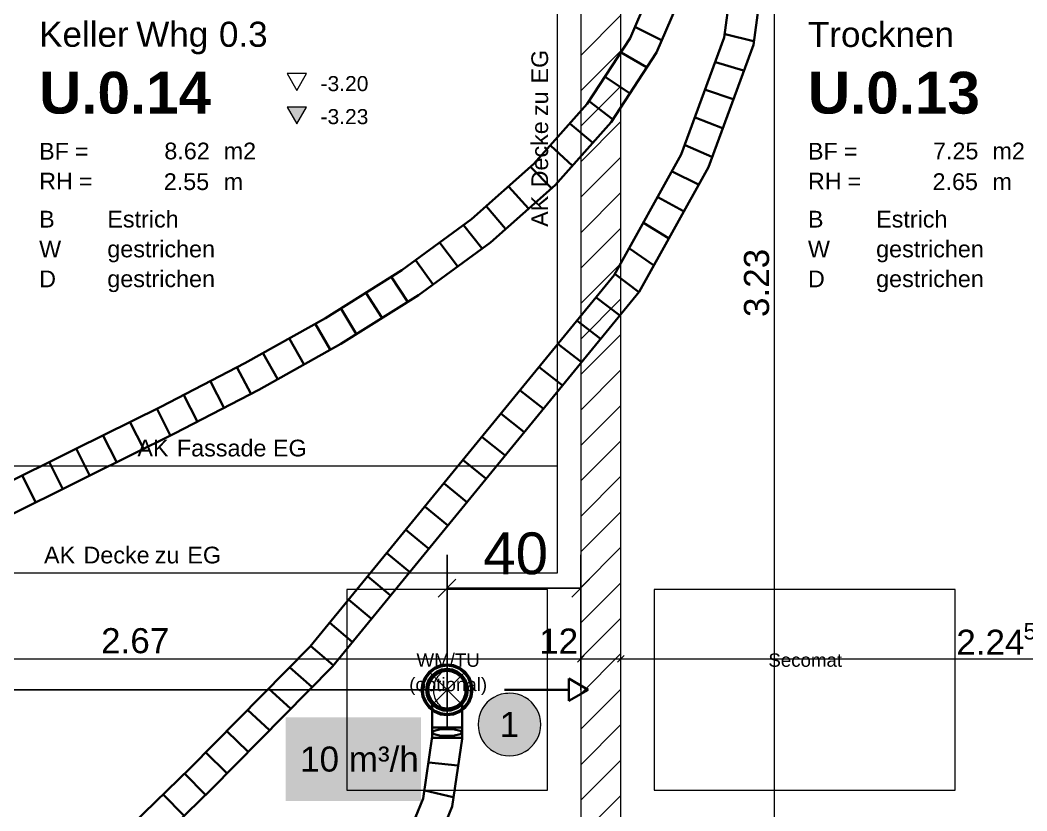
# Model space of a CAD drawing. Extents: x 0 to 1189, y 0 to 841.
# Drawn here: x 189.1 to 249.3, y 534.9 to 582.2 of the extents above; entities that cross this region are included whole.
import ezdxf
from ezdxf.lldxf.tags import DXFTag

# ---------------------------------------------------------------- set-up
doc = ezdxf.new("R2010")
doc.units = 0
doc.linetypes.add('_Hiddenline_', pattern=[3, 2, -1])
doc.layers.get('0').update_dxf_attribs({"lineweight": 35})
for name, color, linetype, lineweight in [('211.6 Mauerwerk Kontur', 7, 'Continuous', 25), ('211.6 Mauerwerk Schraffur', 7, 'Continuous', 25), ('252.0 Spez. Sanitärapparate', 7, 'Continuous', 25), ('Bemassung', 7, 'Continuous', 25), ('Gebäude Kontur', 7, 'Continuous', 25), ('Raumstempel', 7, 'Continuous', 25)]:
    doc.layers.add(name, color=color, linetype=linetype, lineweight=lineweight)
for name, color, linetype, lineweight, true_color in [('L_Abluft_eingelegt', 7, 'fein_strichliert', 35, 0xffcc00), ('L_Auslass', 7, 'Continuous', 35, 0xababab), ('L_Mass', 5, 'Continuous', 25, 0x0000ff), ('L_Zuluft', 1, 'Continuous', 35, 0xff0000), ('L_Zuluft_eingelegt', 1, 'fein_strichliert', 35, 0xff0000)]:
    doc.layers.add(name, color=color, linetype=linetype, lineweight=lineweight, true_color=true_color)
doc.styles.get("Standard").update_dxf_attribs({"font": 'arial.ttf'})
tags = doc.linetypes.add('fein_strichliert', pattern=[4, 1, -2, 1]).pattern_tags.tags
tags[8:9] = [DXFTag(74, 4), DXFTag(75, 0), DXFTag(340, '0'), DXFTag(46, 0.0), DXFTag(50, 0.0), DXFTag(44, 0.0), DXFTag(45, 0.0)]
tags[6:7] = [DXFTag(74, 4), DXFTag(75, 0), DXFTag(340, '0'), DXFTag(46, 0.0), DXFTag(50, 0.0), DXFTag(44, 0.0), DXFTag(45, 0.0)]
tags[4:5] = [DXFTag(74, 4), DXFTag(75, 0), DXFTag(340, '0'), DXFTag(46, 0.0), DXFTag(50, 0.0), DXFTag(44, 0.0), DXFTag(45, 0.0)]
tags = doc.linetypes.add('Strich 2_1mm', pattern=[0.15, 0.1, -0.05]).pattern_tags.tags
tags[6:7] = [DXFTag(74, 4), DXFTag(75, 0), DXFTag(340, '0'), DXFTag(46, 1.0), DXFTag(50, 0.0), DXFTag(44, 0.0), DXFTag(45, 0.0)]
tags[4:5] = [DXFTag(74, 4), DXFTag(75, 0), DXFTag(340, '0'), DXFTag(46, 1.0), DXFTag(50, 0.0), DXFTag(44, 0.0), DXFTag(45, 0.0)]
tags = doc.linetypes.add('Strichlin_lang', pattern=[0.5, 0.3, -0.2]).pattern_tags.tags
tags[6:7] = [DXFTag(74, 4), DXFTag(75, 0), DXFTag(340, '0'), DXFTag(46, 1.0), DXFTag(50, 0.0), DXFTag(44, 0.0), DXFTag(45, 0.0)]
tags[4:5] = [DXFTag(74, 4), DXFTag(75, 0), DXFTag(340, '0'), DXFTag(46, 1.0), DXFTag(50, 0.0), DXFTag(44, 0.0), DXFTag(45, 0.0)]
tags = doc.linetypes.add('STRICHPUNKT2', pattern=[12.7, 6.35, -3.175, 0, -3.175]).pattern_tags.tags
tags[10:11] = [DXFTag(74, 4), DXFTag(75, 0), DXFTag(340, '0'), DXFTag(46, 0.0), DXFTag(50, 0.0), DXFTag(44, 0.0), DXFTag(45, 0.0)]
tags[8:9] = [DXFTag(74, 4), DXFTag(75, 0), DXFTag(340, '0'), DXFTag(46, 0.0), DXFTag(50, 0.0), DXFTag(44, 0.0), DXFTag(45, 0.0)]
tags[6:7] = [DXFTag(74, 4), DXFTag(75, 0), DXFTag(340, '0'), DXFTag(46, 0.0), DXFTag(50, 0.0), DXFTag(44, 0.0), DXFTag(45, 0.0)]
tags[4:5] = [DXFTag(74, 4), DXFTag(75, 0), DXFTag(340, '0'), DXFTag(46, 0.0), DXFTag(50, 0.0), DXFTag(44, 0.0), DXFTag(45, 0.0)]

# ---------------------------------------------------------------- blocks, each defined once
blk = doc.blocks.new('Referenz-A0SO6TOG06', base_point=(4.401, 96.704))
at = {"layer": '211.6 Mauerwerk Kontur', "color": 0, "lineweight": 18}
for p, q in [((222.641, 598.74), (222.639, 534.141)), ((225.039, 534.141), (225.041, 598.74))]:
    blk.add_line(p, q, dxfattribs=at)
at = {"layer": '211.6 Mauerwerk Schraffur', "color": 0, "lineweight": 13}
for p, q in [((222.641, 580.09), (225.041, 582.49)), ((222.64, 577.968), (225.041, 580.369)), ((222.64, 575.847), (225.04, 578.247)), ((222.64, 573.726), (225.04, 576.126)), ((222.64, 571.604), (225.04, 574.004)), ((222.64, 569.483), (225.04, 571.883)), ((222.64, 567.362), (225.04, 569.762)), ((222.64, 565.24), (225.04, 567.64)), ((222.64, 563.119), (225.04, 565.519)), ((222.64, 560.997), (225.04, 563.397)), ((222.64, 558.876), (225.04, 561.276)), ((222.64, 556.755), (225.04, 559.155)), ((222.64, 554.633), (225.04, 557.033)), ((222.64, 552.512), (225.04, 554.912)), ((222.64, 550.39), (225.04, 552.79)), ((222.64, 548.269), (225.04, 550.669)), ((222.639, 546.148), (225.04, 548.548)), ((222.639, 544.026), (225.039, 546.426)), ((222.639, 541.905), (225.039, 544.305)), ((222.639, 539.783), (225.039, 542.184)), ((222.639, 537.662), (225.039, 540.062)), ((222.639, 535.541), (225.039, 537.941)), ((223.36, 534.141), (225.039, 535.819))]:
    blk.add_line(p, q, dxfattribs=at)
at = {"layer": '252.0 Spez. Sanitärapparate', "color": 0, "linetype": 'Strich 2_1mm', "lineweight": 13, "ltscale": 0.13}
for p, q in [((208.649, 548.14), (208.649, 536.14)), ((220.649, 548.14), (208.649, 548.14)), ((220.649, 536.14), (220.649, 548.14)), ((227.039, 548.14), (227.039, 536.14)), ((245.039, 548.14), (227.039, 548.14)), ((245.039, 536.14), (245.039, 548.14)), ((208.649, 536.14), (220.649, 536.14)), ((227.039, 536.14), (245.039, 536.14))]:
    blk.add_line(p, q, dxfattribs=at)
at = {"layer": 'Bemassung', "color": 0, "lineweight": 13}
for p, q in [((234.23, 534.141), (234.23, 598.74)), ((169.24, 544.001), (222.639, 544.001)), ((222.339, 544.001), (222.639, 544.001)), ((222.439, 543.801), (222.839, 544.201)), ((222.839, 544.201), (222.439, 543.801)), ((222.639, 542.141), (222.639, 544.376)), ((222.639, 542.14), (222.639, 544.376)), ((222.639, 544.001), (222.939, 544.001)), ((222.639, 544.001), (225.039, 544.001)), ((224.739, 544.001), (225.039, 544.001)), ((225.239, 544.201), (224.839, 543.801)), ((224.839, 543.801), (225.239, 544.201)), ((225.039, 542.14), (225.039, 544.376)), ((225.039, 542.141), (225.039, 544.376)), ((225.039, 544.001), (269.939, 544.001)), ((225.039, 544.001), (225.339, 544.001))]:
    blk.add_line(p, q, dxfattribs=at)
at = {"layer": 'Gebäude Kontur', "color": 0, "linetype": 'Strichlin_lang', "lineweight": 13, "ltscale": 0.13}
for p, q in [((221.24, 549.141), (221.24, 633.839)), ((221.241, 555.539), (221.243, 628.839)), ((147.941, 555.541), (221.241, 555.539)), ((154.335, 549.141), (221.24, 549.141))]:
    blk.add_line(p, q, dxfattribs=at)
at = {"layer": 'Raumstempel', "color": 0, "lineweight": 13}
for p, q in [((205.066, 579.001), (205.648, 577.993)), ((206.23, 579.001), (205.066, 579.001)), ((205.648, 577.993), (206.23, 579.001)), ((205.066, 577.001), (205.648, 575.993)), ((206.23, 577.001), (205.066, 577.001)), ((205.648, 575.993), (206.23, 577.001))]:
    blk.add_line(p, q, dxfattribs=at)
for points in [[(205.648, 575.993), (205.648, 577.001), (205.066, 577.001)], [(205.648, 575.993), (206.23, 577.001), (205.648, 577.001)]]:
    blk.add_solid(points, dxfattribs=at)
at = {"layer": '252.0 Spez. Sanitärapparate', "color": 0, "lineweight": 13, "char_height": 0.8, "attachment_point": 1}
for s, insert in [('{\\fArial;WM/TU}', (212.809, 544.315)), ('{\\fArial;Secomat}', (233.864, 544.316)), ('{\\fArial;(optional)}', (212.375, 542.863))]:
    blk.add_mtext(s, dxfattribs=dict(at, insert=insert))
at = {"layer": 'Bemassung', "color": 0, "linetype": 'Continuous', "lineweight": 13, "ltscale": 0.13, "insert": (232.403, 564.438), "char_height": 1.5, "attachment_point": 1, "rotation": 90}
blk.add_mtext('{\\fArial;3.23}', dxfattribs=at)
at = {"layer": 'Bemassung', "color": 0, "linetype": 'Continuous', "lineweight": 13, "ltscale": 0.13, "attachment_point": 1}
for s, insert, char_height in [('{\\fArial;2.67}', (193.938, 545.828), 1.5), ('{\\fArial;12}', (220.151, 545.805), 1.5), ('{\\fArial;2.24}', (245.11, 545.735), 1.5), ('{\\fArial;5}', (249.13, 546.14), 0.99)]:
    blk.add_mtext(s, dxfattribs=dict(at, insert=insert, char_height=char_height))
at = {"layer": 'Gebäude Kontur', "color": 0, "lineweight": 13, "char_height": 1, "attachment_point": 1, "rotation": 90}
for s, insert in [('{\\fArial;EG}', (219.682, 578.407)), ('{\\fArial;zu}', (219.682, 576.459)), ('{\\fArial;Decke}', (219.682, 572.192)), ('{\\fArial;AK}', (219.682, 569.832))]:
    blk.add_mtext(s, dxfattribs=dict(at, insert=insert))
at = {"layer": 'Gebäude Kontur', "color": 0, "lineweight": 13, "char_height": 1, "attachment_point": 1}
for s, insert in [('{\\fArial;AK}', (196.109, 557.1)), ('{\\fArial;Fassade}', (198.473, 557.1)), ('{\\fArial;EG}', (204.219, 557.1)), ('{\\fArial;AK}', (190.522, 550.701)), ('{\\fArial;Decke}', (192.883, 550.701)), ('{\\fArial;EG}', (199.097, 550.701)), ('{\\fArial;zu}', (197.15, 550.701))]:
    blk.add_mtext(s, dxfattribs=dict(at, insert=insert))
at = {"layer": 'Raumstempel', "color": 0, "lineweight": 13, "attachment_point": 1}
for s, insert, char_height in [('{\\fArial;Keller}', (190.23, 582.102), 1.5), ('{\\fArial;Whg}', (196.041, 582.102), 1.5), ('{\\fArial;0.3}', (200.99, 582.102), 1.5), ('{\\fArial;Trocknen}', (236.23, 582.093), 1.5), ('{\\fArial|b1|i0;U.0.14}', (190.23, 579.108), 2.5), ('{\\fArial|b1|i0;U.0.13}', (236.23, 579.108), 2.5), ('{\\fArial;-3.20}', (207.066, 578.851), 0.9), ('{\\fArial;-3.23}', (207.066, 576.876), 0.9), ('{\\fArial;BF}', (190.23, 574.855), 1), ('{\\fArial;8.62}', (197.721, 574.87), 1), ('{\\fArial;m2}', (201.27, 574.871), 1), ('{\\fArial;BF}', (236.23, 574.855), 1), ('{\\fArial;7.25}', (243.713, 574.87), 1), ('{\\fArial;m2}', (247.27, 574.871), 1), ('{\\fArial;=}', (192.376, 574.855), 1), ('{\\fArial;=}', (238.376, 574.855), 1), ('{\\fArial;RH}', (190.23, 573.069), 1), ('{\\fArial;2.55}', (197.685, 573.036), 1), ('{\\fArial;RH}', (236.23, 573.069), 1), ('{\\fArial;2.65}', (243.685, 573.036), 1), ('{\\fArial;=}', (192.601, 573.069), 1), ('{\\fArial;m}', (201.27, 573.035), 1), ('{\\fArial;=}', (238.601, 573.069), 1), ('{\\fArial;m}', (247.27, 573.035), 1), ('{\\fArial;B}', (190.23, 570.792), 1), ('{\\fArial;Estrich}', (194.31, 570.793), 1), ('{\\fArial;B}', (236.23, 570.792), 1), ('{\\fArial;Estrich}', (240.31, 570.793), 1), ('{\\fArial;W}', (190.23, 569.006), 1), ('{\\fArial;gestrichen}', (194.31, 569.009), 1), ('{\\fArial;W}', (236.23, 569.006), 1), ('{\\fArial;gestrichen}', (240.31, 569.009), 1), ('{\\fArial;D}', (190.23, 567.22), 1), ('{\\fArial;gestrichen}', (194.31, 567.226), 1), ('{\\fArial;D}', (236.23, 567.22), 1), ('{\\fArial;gestrichen}', (240.31, 567.226), 1)]:
    blk.add_mtext(s, dxfattribs=dict(at, insert=insert, char_height=char_height))
blk = doc.blocks.new('TVA 125 _ Tube 90_ ohne EB_ weiss_ seitlich_ mit Bügel-A0SO6TOW06', base_point=(213.188, 539.89))
at = {"color": 0, "linetype": 'ByBlock', "lineweight": -2, "ltscale": 0.35}
for p, q in [((213.613, 543.165), (213.913, 543.396)), ((213.913, 543.396), (214.263, 543.541)), ((214.013, 543.222), (214.315, 543.347)), ((214.263, 543.541), (214.638, 543.59)), ((214.315, 543.347), (214.638, 543.39)), ((214.638, 543.59), (215.014, 543.541)), ((214.638, 543.39), (214.962, 543.347)), ((214.962, 543.347), (215.263, 543.222)), ((215.014, 543.541), (215.363, 543.396)), ((215.363, 543.396), (215.664, 543.165)), ((213.238, 542.515), (213.383, 542.865)), ((213.383, 542.865), (213.613, 543.165)), ((213.431, 542.463), (213.556, 542.765)), ((213.556, 542.765), (213.754, 543.024)), ((213.754, 543.024), (214.013, 543.222)), ((215.263, 543.222), (215.522, 543.024)), ((215.522, 543.024), (215.721, 542.765)), ((215.664, 543.165), (215.894, 542.865)), ((215.721, 542.765), (215.846, 542.463)), ((215.894, 542.865), (216.039, 542.515)), ((213.188, 542.14), (213.238, 542.515)), ((213.238, 541.765), (213.188, 542.14)), ((213.388, 542.14), (213.431, 542.463)), ((213.431, 541.816), (213.388, 542.14)), ((215.846, 542.463), (215.888, 542.14)), ((215.888, 542.14), (215.846, 541.816)), ((216.039, 542.515), (216.088, 542.14)), ((216.088, 542.14), (216.039, 541.765)), ((213.383, 541.415), (213.238, 541.765)), ((213.556, 541.515), (213.431, 541.816)), ((215.846, 541.816), (215.721, 541.515)), ((216.039, 541.765), (215.894, 541.415)), ((213.613, 541.115), (213.383, 541.415)), ((213.754, 541.256), (213.556, 541.515)), ((213.913, 540.884), (213.613, 541.115)), ((213.769, 541.242), (213.738, 541.272)), ((213.738, 541.272), (213.738, 539.89)), ((214.013, 541.057), (213.754, 541.256)), ((213.859, 541.163), (213.769, 541.242)), ((214.002, 541.064), (213.859, 541.163)), ((214.188, 540.974), (214.002, 541.064)), ((214.315, 540.933), (214.013, 541.057)), ((214.405, 540.912), (214.188, 540.974)), ((214.638, 540.89), (214.315, 540.933)), ((214.962, 540.933), (214.638, 540.89)), ((214.871, 540.912), (215.088, 540.974)), ((215.263, 541.057), (214.962, 540.933)), ((215.088, 540.974), (215.275, 541.064)), ((215.522, 541.256), (215.263, 541.057)), ((215.275, 541.064), (215.418, 541.163)), ((215.664, 541.115), (215.363, 540.884)), ((215.418, 541.163), (215.508, 541.242)), ((215.508, 541.242), (215.538, 541.272)), ((215.721, 541.515), (215.522, 541.256)), ((215.538, 541.272), (215.538, 539.89)), ((215.894, 541.415), (215.664, 541.115)), ((214.263, 540.739), (213.913, 540.884)), ((214.638, 540.69), (214.263, 540.739)), ((214.638, 540.89), (214.405, 540.912)), ((214.638, 540.89), (214.871, 540.912)), ((215.014, 540.739), (214.638, 540.69)), ((215.363, 540.884), (215.014, 540.739)), ((213.769, 539.89), (213.738, 539.89)), ((213.859, 539.89), (213.769, 539.89)), ((214.002, 539.89), (213.859, 539.89)), ((214.188, 539.89), (214.002, 539.89)), ((214.405, 539.89), (214.188, 539.89)), ((214.638, 539.89), (214.405, 539.89)), ((214.638, 539.89), (214.871, 539.89)), ((214.871, 539.89), (215.088, 539.89)), ((215.088, 539.89), (215.275, 539.89)), ((215.275, 539.89), (215.418, 539.89)), ((215.418, 539.89), (215.508, 539.89)), ((215.508, 539.89), (215.538, 539.89))]:
    blk.add_line(p, q, dxfattribs=at)
at = {"color": 0, "linetype": '_Hiddenline_', "lineweight": 18}
for p, q in [((214.34, 543.208), (214.638, 543.39)), ((213.926, 542.653), (214.097, 542.957)), ((214.097, 542.957), (214.34, 543.208)), ((213.837, 542.315), (213.926, 542.653)), ((213.837, 541.965), (213.837, 542.315)), ((213.926, 541.627), (213.837, 541.965)), ((214.097, 541.323), (213.926, 541.627)), ((214.34, 541.071), (214.097, 541.323)), ((214.638, 540.89), (214.34, 541.071))]:
    blk.add_line(p, q, dxfattribs=at)
at = {"color": 0, "linetype": 'STRICHPUNKT2', "lineweight": 25, "ltscale": 0.25}
for q in [(214.638, 542.14), (214.638, 539.89)]:
    blk.add_line((214.638, 542.14), q, dxfattribs=at)
blk = doc.blocks.new('Zuluft-Tellerventil Zehnder via STH 1-125-A0SO6TRA06', base_point=(213.118, 540.62))
at = {"color": 0, "lineweight": -2}
for p, q in [((213.878, 543.456), (213.564, 543.215)), ((214.245, 543.608), (213.878, 543.456)), ((214.013, 543.222), (214.315, 543.347)), ((214.638, 543.66), (214.245, 543.608)), ((214.315, 543.347), (214.638, 543.39)), ((214.638, 543.38), (214.317, 543.338)), ((215.032, 543.608), (214.638, 543.66)), ((214.638, 543.39), (214.962, 543.347)), ((214.959, 543.338), (214.638, 543.38)), ((214.962, 543.347), (215.263, 543.222)), ((215.398, 543.456), (215.032, 543.608)), ((215.713, 543.215), (215.398, 543.456)), ((213.322, 542.9), (213.17, 542.533)), ((213.564, 543.215), (213.322, 542.9)), ((213.431, 542.463), (213.556, 542.765)), ((213.564, 542.76), (213.441, 542.461)), ((213.556, 542.765), (213.754, 543.024)), ((213.762, 543.017), (213.564, 542.76)), ((213.664, 542.702), (213.843, 542.935)), ((213.754, 543.024), (214.013, 543.222)), ((214.018, 543.214), (213.762, 543.017)), ((213.843, 542.935), (214.076, 543.114)), ((214.317, 543.338), (214.018, 543.214)), ((214.076, 543.114), (214.347, 543.227)), ((214.347, 543.227), (214.638, 543.265)), ((214.638, 543.265), (214.93, 543.227)), ((214.93, 543.227), (215.201, 543.114)), ((215.258, 543.214), (214.959, 543.338)), ((215.201, 543.114), (215.434, 542.935)), ((215.515, 543.017), (215.258, 543.214)), ((215.263, 543.222), (215.522, 543.024)), ((215.434, 542.935), (215.613, 542.702)), ((215.712, 542.76), (215.515, 543.017)), ((215.522, 543.024), (215.721, 542.765)), ((215.836, 542.461), (215.712, 542.76)), ((215.955, 542.9), (215.713, 543.215)), ((215.721, 542.765), (215.846, 542.463)), ((216.107, 542.533), (215.955, 542.9)), ((213.17, 542.533), (213.118, 542.14)), ((213.118, 542.14), (213.17, 541.747)), ((213.388, 542.14), (213.431, 542.463)), ((213.431, 541.816), (213.388, 542.14)), ((213.441, 542.461), (213.398, 542.14)), ((213.398, 542.14), (213.441, 541.819)), ((213.513, 542.14), (213.552, 542.431)), ((213.552, 541.849), (213.513, 542.14)), ((213.552, 542.431), (213.664, 542.702)), ((215.613, 542.702), (215.725, 542.431)), ((215.725, 542.431), (215.763, 542.14)), ((215.763, 542.14), (215.725, 541.849)), ((215.878, 542.14), (215.836, 542.461)), ((215.836, 541.819), (215.878, 542.14)), ((215.846, 542.463), (215.888, 542.14)), ((215.888, 542.14), (215.846, 541.816)), ((216.158, 542.14), (216.107, 542.533)), ((216.107, 541.747), (216.158, 542.14)), ((213.17, 541.747), (213.322, 541.38)), ((213.556, 541.515), (213.431, 541.816)), ((213.441, 541.819), (213.564, 541.52)), ((213.664, 541.577), (213.552, 541.849)), ((213.843, 541.344), (213.664, 541.577)), ((215.613, 541.577), (215.434, 541.344)), ((215.725, 541.849), (215.613, 541.577)), ((215.712, 541.52), (215.836, 541.819)), ((215.846, 541.816), (215.721, 541.515)), ((215.955, 541.38), (216.107, 541.747)), ((213.322, 541.38), (213.564, 541.065)), ((213.754, 541.256), (213.556, 541.515)), ((213.564, 541.52), (213.762, 541.263)), ((213.564, 541.065), (213.878, 540.824)), ((214.013, 541.057), (213.754, 541.256)), ((213.762, 541.263), (214.018, 541.066)), ((214.076, 541.166), (213.843, 541.344)), ((214.315, 540.933), (214.013, 541.057)), ((214.018, 541.066), (214.317, 540.942)), ((214.347, 541.053), (214.076, 541.166)), ((214.638, 540.89), (214.315, 540.933)), ((214.317, 540.942), (214.638, 540.9)), ((214.638, 541.015), (214.347, 541.053)), ((214.93, 541.053), (214.638, 541.015)), ((214.638, 540.9), (214.959, 540.942)), ((214.962, 540.933), (214.638, 540.89)), ((215.201, 541.166), (214.93, 541.053)), ((214.959, 540.942), (215.258, 541.066)), ((215.263, 541.057), (214.962, 540.933)), ((215.434, 541.344), (215.201, 541.166)), ((215.258, 541.066), (215.515, 541.263)), ((215.522, 541.256), (215.263, 541.057)), ((215.398, 540.824), (215.713, 541.065)), ((215.515, 541.263), (215.712, 541.52)), ((215.721, 541.515), (215.522, 541.256)), ((215.713, 541.065), (215.955, 541.38)), ((213.878, 540.824), (214.245, 540.672)), ((214.245, 540.672), (214.638, 540.62)), ((214.638, 540.62), (215.032, 540.672)), ((215.032, 540.672), (215.398, 540.824))]:
    blk.add_line(p, q, dxfattribs=at)
at = {"color": 0, "linetype": 'STRICHPUNKT2', "lineweight": 25, "ltscale": 0.25}
for p, q in [((215.713, 543.215), (213.564, 541.065)), ((215.713, 541.065), (213.564, 543.215)), ((214.638, 542.14), (214.638, 542.14))]:
    blk.add_line(p, q, dxfattribs=at)
blk = doc.blocks.new('Bauteilbeschriftung-A0SO6TRC06', base_point=(204.973, 535.498))
at = {"color": 7, "linetype": 'ByBlock', "lineweight": -2, "ltscale": 0.35, "true_color": 0xffffff}
for points in [[(204.973, 535.498), (213.075, 535.498), (204.973, 540.498)], [(213.075, 535.498), (204.973, 540.498), (213.075, 540.498)]]:
    blk.add_solid(points, dxfattribs=at)
at = {"color": 0, "linetype": 'ByBlock', "lineweight": -2, "ltscale": 0.35, "insert": (205.845, 538.748), "char_height": 1.5, "attachment_point": 1}
blk.add_mtext('{\\fArial;10 m³/h}', dxfattribs=at)
blk = doc.blocks.new('Positionsnummer-A0SO6TRE06', base_point=(216.495, 538.19))
at = {"color": 0, "linetype": 'ByBlock', "lineweight": 18, "ltscale": 0.18}
for p, q in [((217.229, 541.553), (217.045, 541.391)), ((217.433, 541.689), (217.229, 541.553)), ((217.653, 541.798), (217.433, 541.689)), ((217.885, 541.876), (217.653, 541.798)), ((218.126, 541.924), (217.885, 541.876)), ((218.37, 541.94), (218.126, 541.924)), ((218.615, 541.924), (218.37, 541.94)), ((218.856, 541.876), (218.615, 541.924)), ((219.088, 541.798), (218.856, 541.876)), ((219.308, 541.689), (219.088, 541.798)), ((219.512, 541.553), (219.308, 541.689)), ((219.696, 541.391), (219.512, 541.553)), ((216.747, 541.003), (216.638, 540.783)), ((216.883, 541.207), (216.747, 541.003)), ((217.045, 541.391), (216.883, 541.207)), ((219.858, 541.207), (219.696, 541.391)), ((219.994, 541.003), (219.858, 541.207)), ((220.103, 540.783), (219.994, 541.003)), ((216.559, 540.551), (216.511, 540.31)), ((216.638, 540.783), (216.559, 540.551)), ((220.182, 540.551), (220.103, 540.783)), ((220.229, 540.31), (220.182, 540.551)), ((216.511, 540.31), (216.495, 540.065)), ((216.495, 540.065), (216.511, 539.821)), ((216.511, 539.821), (216.559, 539.58)), ((220.182, 539.58), (220.229, 539.821)), ((220.245, 540.065), (220.229, 540.31)), ((220.229, 539.821), (220.245, 540.065)), ((216.559, 539.58), (216.638, 539.348)), ((216.638, 539.348), (216.747, 539.128)), ((216.747, 539.128), (216.883, 538.924)), ((219.858, 538.924), (219.994, 539.128)), ((219.994, 539.128), (220.103, 539.348)), ((220.103, 539.348), (220.182, 539.58)), ((216.883, 538.924), (217.045, 538.739)), ((217.045, 538.739), (217.229, 538.578)), ((217.229, 538.578), (217.433, 538.441)), ((219.308, 538.441), (219.512, 538.578)), ((219.512, 538.578), (219.696, 538.739)), ((219.696, 538.739), (219.858, 538.924)), ((217.433, 538.441), (217.653, 538.333)), ((217.653, 538.333), (217.885, 538.254)), ((217.885, 538.254), (218.126, 538.206)), ((218.126, 538.206), (218.37, 538.19)), ((218.37, 538.19), (218.615, 538.206)), ((218.615, 538.206), (218.856, 538.254)), ((218.856, 538.254), (219.088, 538.333)), ((219.088, 538.333), (219.308, 538.441))]:
    blk.add_line(p, q, dxfattribs=at)
at = {"color": 7, "linetype": 'ByBlock', "lineweight": -2, "ltscale": 0.35, "true_color": 0xffffff}
for points in [[(219.568, 541.505), (217.169, 541.505), (219.496, 541.565)], [(217.169, 541.505), (219.496, 541.565), (217.249, 541.565)], [(219.496, 541.565), (217.249, 541.565), (219.413, 541.621)], [(217.249, 541.565), (219.413, 541.621), (217.324, 541.621)], [(219.413, 541.621), (217.324, 541.621), (219.336, 541.673)], [(217.324, 541.621), (219.336, 541.673), (217.41, 541.673)], [(219.336, 541.673), (217.41, 541.673), (219.246, 541.72)], [(217.41, 541.673), (219.246, 541.72), (217.489, 541.72)], [(219.246, 541.72), (217.489, 541.72), (219.165, 541.763)], [(217.489, 541.72), (219.165, 541.763), (217.581, 541.763)], [(219.165, 541.763), (217.581, 541.763), (219.07, 541.802)], [(217.581, 541.763), (219.07, 541.802), (217.664, 541.802)], [(219.07, 541.802), (217.664, 541.802), (218.986, 541.836)], [(217.664, 541.802), (218.986, 541.836), (217.762, 541.836)], [(218.986, 541.836), (217.762, 541.836), (218.886, 541.866)], [(217.762, 541.836), (218.886, 541.866), (217.846, 541.866)], [(218.886, 541.866), (217.846, 541.866), (218.801, 541.89)], [(217.846, 541.866), (218.801, 541.89), (217.951, 541.89)], [(218.801, 541.89), (217.951, 541.89), (218.693, 541.91)], [(217.951, 541.89), (218.693, 541.91), (218.034, 541.91)], [(218.693, 541.91), (218.034, 541.91), (218.611, 541.925)], [(218.034, 541.91), (218.611, 541.925), (218.149, 541.925)], [(218.611, 541.925), (218.149, 541.925), (218.483, 541.935)], [(218.149, 541.925), (218.483, 541.935), (218.226, 541.935)], [(218.483, 541.935), (218.226, 541.935), (218.419, 541.94)], [(220.045, 540.904), (216.693, 540.904), (220.002, 540.989)], [(216.693, 540.904), (220.002, 540.989), (216.742, 540.989)], [(220.002, 540.989), (216.742, 540.989), (219.95, 541.072)], [(216.742, 540.989), (219.95, 541.072), (216.788, 541.072)], [(219.95, 541.072), (216.788, 541.072), (219.899, 541.152)], [(216.788, 541.072), (219.899, 541.152), (216.845, 541.152)], [(219.899, 541.152), (216.845, 541.152), (219.837, 541.229)], [(216.845, 541.152), (219.837, 541.229), (216.9, 541.229)], [(219.837, 541.229), (216.9, 541.229), (219.779, 541.303)], [(216.9, 541.229), (219.779, 541.303), (216.965, 541.303)], [(219.779, 541.303), (216.965, 541.303), (219.71, 541.374)], [(216.965, 541.303), (219.71, 541.374), (217.028, 541.374)], [(219.71, 541.374), (217.028, 541.374), (219.644, 541.441)], [(217.028, 541.374), (219.644, 541.441), (217.1, 541.441)], [(219.644, 541.441), (217.1, 541.441), (219.568, 541.505)], [(217.1, 541.441), (219.568, 541.505), (217.169, 541.505)], [(220.235, 540.258), (216.508, 540.258), (220.221, 540.354)], [(216.508, 540.258), (220.221, 540.354), (216.518, 540.354)], [(220.221, 540.354), (216.518, 540.354), (220.206, 540.449)], [(216.518, 540.354), (220.206, 540.449), (216.538, 540.449)], [(220.206, 540.449), (216.538, 540.449), (220.181, 540.543)], [(216.538, 540.449), (220.181, 540.543), (216.557, 540.543)], [(220.181, 540.543), (216.557, 540.543), (220.157, 540.636)], [(216.557, 540.543), (220.157, 540.636), (216.587, 540.636)], [(220.157, 540.636), (216.587, 540.636), (220.122, 540.727)], [(216.587, 540.636), (220.122, 540.727), (216.616, 540.727)], [(220.122, 540.727), (216.616, 540.727), (220.089, 540.816)], [(216.616, 540.727), (220.089, 540.816), (216.655, 540.816)], [(220.089, 540.816), (216.655, 540.816), (220.045, 540.904)], [(216.655, 540.816), (220.045, 540.904), (216.693, 540.904)], [(220.24, 540.162), (216.498, 540.162), (220.235, 540.258)], [(216.498, 540.162), (220.235, 540.258), (216.508, 540.258)], [(220.245, 540.065), (216.498, 540.065), (220.24, 540.162)], [(216.498, 540.065), (220.24, 540.162), (216.498, 540.162)], [(220.24, 539.969), (216.498, 539.969), (220.245, 540.065)], [(216.498, 539.969), (220.245, 540.065), (216.498, 540.065)], [(216.508, 539.873), (220.24, 539.969), (216.498, 539.969)], [(220.235, 539.873), (216.508, 539.873), (220.24, 539.969)], [(216.518, 539.777), (220.235, 539.873), (216.508, 539.873)], [(220.221, 539.777), (216.518, 539.777), (220.235, 539.873)], [(216.538, 539.682), (220.221, 539.777), (216.518, 539.777)], [(220.206, 539.682), (216.538, 539.682), (220.221, 539.777)], [(216.557, 539.588), (220.206, 539.682), (216.538, 539.682)], [(220.181, 539.588), (216.557, 539.588), (220.206, 539.682)], [(216.587, 539.495), (220.181, 539.588), (216.557, 539.588)], [(220.157, 539.495), (216.587, 539.495), (220.181, 539.588)], [(216.616, 539.404), (220.157, 539.495), (216.587, 539.495)], [(220.122, 539.404), (216.616, 539.404), (220.157, 539.495)], [(216.655, 539.314), (220.122, 539.404), (216.616, 539.404)], [(220.089, 539.314), (216.655, 539.314), (220.122, 539.404)], [(216.693, 539.227), (220.089, 539.314), (216.655, 539.314)], [(220.045, 539.227), (216.693, 539.227), (220.089, 539.314)], [(216.742, 539.142), (220.045, 539.227), (216.693, 539.227)], [(220.002, 539.142), (216.742, 539.142), (220.045, 539.227)], [(216.788, 539.059), (220.002, 539.142), (216.742, 539.142)], [(219.95, 539.059), (216.788, 539.059), (220.002, 539.142)], [(216.845, 538.979), (219.95, 539.059), (216.788, 539.059)], [(219.899, 538.979), (216.845, 538.979), (219.95, 539.059)], [(216.9, 538.902), (219.899, 538.979), (216.845, 538.979)], [(219.837, 538.902), (216.9, 538.902), (219.899, 538.979)], [(216.965, 538.828), (219.837, 538.902), (216.9, 538.902)], [(219.779, 538.828), (216.965, 538.828), (219.837, 538.902)], [(217.028, 538.757), (219.779, 538.828), (216.965, 538.828)], [(219.71, 538.757), (217.028, 538.757), (219.779, 538.828)], [(217.1, 538.689), (219.71, 538.757), (217.028, 538.757)], [(219.644, 538.689), (217.1, 538.689), (219.71, 538.757)], [(217.169, 538.626), (219.644, 538.689), (217.1, 538.689)], [(219.568, 538.626), (217.169, 538.626), (219.644, 538.689)], [(217.249, 538.566), (219.568, 538.626), (217.169, 538.626)], [(219.496, 538.566), (217.249, 538.566), (219.568, 538.626)], [(217.324, 538.51), (219.496, 538.566), (217.249, 538.566)], [(219.413, 538.51), (217.324, 538.51), (219.496, 538.566)], [(217.41, 538.458), (219.413, 538.51), (217.324, 538.51)], [(219.336, 538.458), (217.41, 538.458), (219.413, 538.51)], [(217.489, 538.41), (219.336, 538.458), (217.41, 538.458)], [(219.246, 538.41), (217.489, 538.41), (219.336, 538.458)], [(217.581, 538.367), (219.246, 538.41), (217.489, 538.41)], [(219.165, 538.367), (217.581, 538.367), (219.246, 538.41)], [(217.664, 538.328), (219.165, 538.367), (217.581, 538.367)], [(219.07, 538.328), (217.664, 538.328), (219.165, 538.367)], [(217.762, 538.294), (219.07, 538.328), (217.664, 538.328)], [(218.986, 538.294), (217.762, 538.294), (219.07, 538.328)], [(217.846, 538.265), (218.986, 538.294), (217.762, 538.294)], [(218.886, 538.265), (217.846, 538.265), (218.986, 538.294)], [(217.951, 538.24), (218.886, 538.265), (217.846, 538.265)], [(218.801, 538.24), (217.951, 538.24), (218.886, 538.265)], [(218.034, 538.221), (218.801, 538.24), (217.951, 538.24)], [(218.693, 538.221), (218.034, 538.221), (218.801, 538.24)], [(218.149, 538.206), (218.693, 538.221), (218.034, 538.221)], [(218.611, 538.206), (218.149, 538.206), (218.693, 538.221)], [(218.226, 538.196), (218.611, 538.206), (218.149, 538.206)], [(218.483, 538.196), (218.226, 538.196), (218.611, 538.206)], [(218.419, 538.191), (218.483, 538.196), (218.226, 538.196)]]:
    blk.add_solid(points, dxfattribs=at)
at = {"color": 0, "linetype": 'ByBlock', "lineweight": 18, "ltscale": 0.18, "insert": (217.206, 540.815), "char_height": 1.5, "attachment_point": 1}
blk.add_mtext('{\\fArial; 1 }', dxfattribs=at)
blk = doc.blocks.new('Lüftungsrohr ComfoTube 90_ Rolle à 50 m-A0SO6TRI06', base_point=(162.825, 474.934))
at = {"color": 0, "linetype": 'ByBlock', "lineweight": -2, "ltscale": 0.35}
for p, q in [((213.859, 539.89), (213.738, 539.89)), ((213.742, 539.736), (213.742, 539.89)), ((213.742, 539.584), (213.742, 539.736)), ((214.188, 539.89), (213.859, 539.89)), ((214.188, 539.761), (213.859, 539.686)), ((214.638, 539.89), (214.188, 539.89)), ((214.638, 539.788), (214.188, 539.761)), ((214.638, 539.89), (215.088, 539.89)), ((215.088, 539.761), (214.638, 539.788)), ((215.088, 539.89), (215.418, 539.89)), ((215.418, 539.686), (215.088, 539.761)), ((215.418, 539.89), (215.538, 539.89)), ((215.535, 539.735), (215.535, 539.89)), ((215.535, 539.583), (215.535, 539.735)), ((213.206, 535.629), (213.742, 539.342)), ((213.859, 539.686), (213.738, 539.584)), ((213.738, 539.584), (213.859, 539.482)), ((213.859, 539.277), (213.738, 539.277)), ((213.742, 539.432), (213.742, 539.584)), ((213.742, 539.342), (213.742, 539.432)), ((213.859, 539.482), (214.188, 539.407)), ((214.188, 539.277), (213.859, 539.277)), ((214.188, 539.407), (214.638, 539.38)), ((214.638, 539.277), (214.188, 539.277)), ((214.638, 539.38), (215.088, 539.407)), ((214.638, 539.277), (215.088, 539.277)), ((214.949, 535.15), (215.535, 539.213)), ((215.088, 539.407), (215.418, 539.482)), ((215.088, 539.277), (215.418, 539.277)), ((215.538, 539.584), (215.418, 539.686)), ((215.418, 539.482), (215.538, 539.584)), ((215.418, 539.277), (215.538, 539.277)), ((215.535, 539.431), (215.535, 539.583)), ((215.535, 539.213), (215.535, 539.431)), ((213.543, 537.796), (215.279, 537.605)), ((213.305, 536.122), (215.003, 535.716)), ((211.696, 531.982), (213.206, 535.629)), ((213.288, 531.14), (214.949, 535.15)), ((212.77, 534.51), (214.417, 533.931)), ((212.113, 532.924), (213.697, 532.191)), ((209.317, 528.358), (211.696, 531.982)), ((211.339, 531.393), (212.853, 530.523)), ((210.736, 527.252), (213.288, 531.14)), ((210.387, 529.945), (211.83, 528.962)), ((204.373, 522.982), (209.317, 528.358)), ((209.439, 528.494), (210.802, 527.403)), ((205.617, 521.685), (210.736, 527.252)), ((208.262, 527.175), (209.586, 526.037)), ((207.061, 525.871), (208.35, 524.692)), ((205.861, 524.565), (207.113, 523.348)), ((198.252, 517.806), (204.373, 522.982)), ((204.662, 523.259), (205.876, 522.004)), ((199.343, 516.38), (205.617, 521.685)), ((203.341, 522.077), (204.518, 520.788)), ((201.985, 520.931), (203.126, 519.61)), ((200.629, 519.785), (201.733, 518.432)), ((199.273, 518.637), (200.339, 517.254)), ((184.364, 508.216), (198.252, 517.806)), ((197.886, 517.524), (198.921, 516.118)), ((185.355, 506.722), (199.343, 516.38)), ((196.407, 516.503), (197.437, 515.093)), ((194.929, 515.482), (195.953, 514.068)), ((193.45, 514.461), (194.469, 513.044)), ((191.972, 513.441), (192.985, 512.019)), ((190.493, 512.42), (191.501, 510.994)), ((189.015, 511.399), (190.017, 509.97)), ((187.536, 510.378), (188.533, 508.945)), ((186.058, 509.358), (187.049, 507.92)), ((182.066, 506.751), (184.364, 508.216)), ((184.579, 508.337), (185.565, 506.896)), ((183.081, 507.37), (184.039, 505.911)), ((179.807, 505.317), (182.066, 506.751)), ((183.029, 505.238), (185.355, 506.722)), ((181.573, 506.41), (182.51, 504.937)), ((180.054, 505.446), (180.99, 503.972)), ((177.614, 503.925), (179.807, 505.317)), ((180.767, 503.804), (183.029, 505.238)), ((178.533, 504.481), (179.471, 503.008)), ((175.506, 502.574), (177.614, 503.925)), ((178.578, 502.413), (180.767, 503.804)), ((177.014, 503.512), (177.955, 502.042)), ((173.501, 501.267), (175.506, 502.574)), ((175.495, 502.539), (176.443, 501.073)), ((176.479, 501.068), (178.578, 502.413)), ((171.615, 500.005), (173.501, 501.267)), ((173.981, 501.553), (174.94, 500.093)), ((174.489, 499.771), (176.479, 501.068)), ((169.867, 498.787), (171.615, 500.005)), ((172.474, 500.552), (173.449, 499.103)), ((170.976, 499.531), (171.972, 498.097)), ((172.626, 498.524), (174.489, 499.771)), ((168.273, 497.614), (169.867, 498.787)), ((169.491, 498.481), (170.517, 497.068)), ((170.911, 497.329), (172.626, 498.524)), ((166.848, 496.485), (168.273, 497.614)), ((168.027, 497.389), (169.096, 496.009)), ((169.361, 496.189), (170.911, 497.329)), ((165.609, 495.397), (166.848, 496.485)), ((166.595, 496.231), (167.729, 494.904)), ((167.997, 495.108), (169.361, 496.189)), ((164.57, 494.344), (165.609, 495.397)), ((165.217, 494.966), (166.455, 493.735)), ((166.841, 494.092), (167.997, 495.108)), ((163.74, 493.304), (164.57, 494.344)), ((165.913, 493.152), (166.841, 494.092)), ((163.934, 493.507), (165.36, 492.499)), ((163.065, 492.056), (163.74, 493.304)), ((165.241, 492.31), (165.913, 493.152)), ((164.777, 491.453), (165.241, 492.31)), ((162.825, 490.745), (163.065, 492.056)), ((163.005, 491.594), (164.711, 491.222)), ((164.663, 490.83), (164.777, 491.453)), ((163.182, 489.468), (162.825, 490.745)), ((164.797, 490.35), (164.663, 490.83)), ((165.266, 489.823), (164.797, 490.35)), ((163.445, 489.217), (164.876, 490.217)), ((166.233, 489.257), (165.266, 489.823)), ((164.115, 488.419), (163.182, 489.468)), ((165.194, 487.82), (165.918, 489.409)), ((170.477, 488.023), (166.233, 489.257)), ((166.985, 487.196), (167.511, 488.861)), ((165.52, 487.597), (164.115, 488.419)), ((168.75, 486.683), (169.204, 488.369)), ((176.404, 486.868), (170.477, 488.023)), ((170.055, 486.279), (165.52, 487.597)), ((170.517, 486.213), (170.913, 487.914)), ((172.293, 485.867), (172.67, 487.572)), ((174.07, 485.52), (174.427, 487.229)), ((175.846, 485.174), (176.184, 486.887)), ((178.568, 486.439), (176.404, 486.868)), ((176.058, 485.109), (170.055, 486.279)), ((177.606, 484.826), (177.955, 486.536)), ((180.762, 485.964), (178.568, 486.439)), ((179.355, 484.458), (179.73, 486.163)), ((182.94, 485.429), (180.762, 485.964)), ((181.092, 484.061), (181.501, 485.758)), ((178.204, 484.683), (176.058, 485.109)), ((182.816, 483.627), (183.268, 485.313)), ((184.547, 484.979), (182.94, 485.429)), ((186.109, 484.48), (184.547, 484.979)), ((180.358, 484.217), (178.204, 484.683)), ((184.509, 483.134), (185.031, 484.8)), ((187.611, 483.925), (186.109, 484.48)), ((182.485, 483.695), (180.358, 484.217)), ((186.172, 482.57), (186.777, 484.208)), ((189.038, 483.306), (187.611, 483.925)), ((184.032, 483.262), (182.485, 483.695)), ((185.525, 482.785), (184.032, 483.262)), ((187.788, 481.92), (188.499, 483.514)), ((190.375, 482.614), (189.038, 483.306)), ((186.942, 482.261), (185.525, 482.785)), ((189.333, 481.161), (190.183, 482.686)), ((191.606, 481.839), (190.375, 482.614)), ((188.268, 481.686), (186.942, 482.261)), ((189.484, 481.056), (188.268, 481.686)), ((190.759, 480.255), (191.792, 481.662)), ((192.714, 480.97), (191.606, 481.839)), ((190.572, 480.371), (189.484, 481.056)), ((193.678, 479.995), (192.714, 480.97)), ((191.518, 479.629), (190.572, 480.371)), ((192, 479.175), (193.261, 480.383)), ((192.309, 478.829), (191.518, 479.629)), ((194.474, 478.905), (193.678, 479.995)), ((195.073, 477.694), (194.474, 478.905)), ((192.935, 477.972), (192.309, 478.829)), ((192.988, 477.924), (194.491, 478.813)), ((193.393, 477.048), (192.935, 477.972)), ((195.447, 476.368), (195.073, 477.694)), ((193.677, 476.042), (193.393, 477.048)), ((193.576, 476.485), (195.263, 476.934)), ((193.775, 474.934), (193.677, 476.042)), ((195.575, 474.934), (195.447, 476.368)), ((193.896, 474.934), (193.775, 474.934)), ((194.225, 474.934), (193.896, 474.934)), ((194.675, 474.934), (194.225, 474.934)), ((194.675, 474.934), (195.125, 474.934)), ((195.125, 474.934), (195.455, 474.934)), ((195.455, 474.934), (195.575, 474.934))]:
    blk.add_line(p, q, dxfattribs=at)
blk = doc.blocks.new('Pfeil Auslass einzel-A0SO6TS606', base_point=(218.073, 541.473))
at = {"color": 0, "linetype": 'ByBlock', "lineweight": -2, "ltscale": 0.35}
for p, q in [((221.918, 542.807), (221.918, 541.473)), ((223.073, 542.14), (221.918, 542.807)), ((218.073, 542.14), (221.918, 542.14)), ((223.073, 542.14), (221.918, 541.473))]:
    blk.add_line(p, q, dxfattribs=at)
blk = doc.blocks.new('Lüftungsrohr ComfoTube 90_ Rolle à 50 m-A0SO6TSQ06', base_point=(158.571, 474.934))
at = {"color": 0, "linetype": 'ByBlock', "lineweight": -2, "ltscale": 0.35}
for p, q in [((231.225, 581.164), (232.142, 587.937)), ((232.977, 580.728), (233.937, 587.816)), ((231.28, 581.348), (232.975, 580.93)), ((228.642, 574.155), (231.225, 581.164)), ((230.278, 573.403), (232.977, 580.728)), ((230.709, 579.687), (232.383, 579.192)), ((230.098, 578.035), (231.749, 577.467)), ((229.489, 576.382), (231.114, 575.742)), ((228.881, 574.728), (230.476, 574.018)), ((224.633, 566.952), (228.642, 574.155)), ((226.124, 565.939), (230.278, 573.403)), ((228.112, 573.149), (229.673, 572.369)), ((227.255, 571.612), (228.78, 570.761)), ((226.4, 570.073), (227.884, 569.154)), ((225.546, 568.533), (226.987, 567.548)), ((206.446, 544.734), (224.633, 566.952)), ((224.694, 566.993), (226.089, 565.943)), ((207.782, 543.532), (226.124, 565.939)), ((223.56, 565.601), (224.95, 564.544)), ((222.422, 564.21), (223.808, 563.148)), ((221.284, 562.82), (222.665, 561.753)), ((220.146, 561.43), (221.523, 560.357)), ((219.008, 560.04), (220.381, 558.962)), ((217.87, 558.65), (219.238, 557.566)), ((216.732, 557.26), (218.096, 556.17)), ((215.594, 555.87), (216.954, 554.775)), ((214.456, 554.48), (215.811, 553.379)), ((213.318, 553.09), (214.669, 551.984)), ((212.18, 551.7), (213.526, 550.588)), ((211.042, 550.309), (212.384, 549.192)), ((209.904, 548.919), (211.242, 547.797)), ((208.766, 547.529), (210.099, 546.401)), ((207.628, 546.139), (208.957, 545.006)), ((199.261, 537.46), (206.446, 544.734)), ((206.491, 544.749), (207.814, 543.61)), ((200.525, 536.185), (207.782, 543.532)), ((205.238, 543.473), (206.546, 542.317)), ((203.981, 542.202), (205.273, 541.027)), ((202.724, 540.93), (203.999, 539.738)), ((201.467, 539.658), (202.726, 538.449)), ((200.211, 538.387), (201.453, 537.159)), ((191.92, 530.338), (199.261, 537.46)), ((198.946, 537.12), (200.174, 535.879)), ((193.164, 529.044), (200.525, 536.185)), ((197.656, 535.868), (198.881, 534.624))]:
    blk.add_line(p, q, dxfattribs=at)
blk = doc.blocks.new('Maß-A0SO6TTC06', base_point=(214.108, 542.14))
at = {"color": 0, "linetype": 'ByBlock', "lineweight": -2, "ltscale": 0.25}
for p, q in [((214.638, 550.22), (214.638, 542.14)), ((222.639, 550.22), (222.639, 543.258)), ((215.169, 548.75), (214.108, 547.69)), ((214.638, 548.22), (222.639, 548.22)), ((223.169, 548.75), (222.109, 547.69))]:
    blk.add_line(p, q, dxfattribs=at)
at = {"color": 0, "linetype": 'ByBlock', "lineweight": -2, "ltscale": 0.25, "insert": (216.799, 551.553), "char_height": 2.5, "attachment_point": 1}
blk.add_mtext('{\\fArial;40}', dxfattribs=at)
blk = doc.blocks.new('Lüftungsrohr ComfoTube 90_ Rolle à 50 m-A0SO6TUG06', base_point=(154.799, 498.691))
at = {"color": 0, "linetype": 'ByBlock', "lineweight": -2, "ltscale": 0.35}
for p, q in [((227.455, 585.443), (225.585, 581.111)), ((229.157, 584.846), (227.176, 580.257)), ((227.463, 580.993), (225.907, 581.786)), ((225.585, 581.111), (223.023, 577.186)), ((227.176, 580.257), (224.457, 576.091)), ((226.571, 579.381), (225.062, 580.259)), ((225.56, 577.83), (224.106, 578.796)), ((223.023, 577.186), (219.838, 573.596)), ((224.546, 576.28), (223.152, 577.331)), ((224.457, 576.091), (221.112, 572.321)), ((223.348, 574.881), (222.008, 576.001)), ((222.125, 573.502), (220.842, 574.687)), ((219.838, 573.596), (216.11, 570.294)), ((220.878, 572.15), (219.652, 573.394)), ((221.112, 572.321), (217.24, 568.891)), ((219.506, 570.934), (218.329, 572.223)), ((218.134, 569.719), (217.006, 571.051)), ((216.11, 570.294), (211.924, 567.236)), ((216.728, 568.55), (215.647, 569.921)), ((217.24, 568.891), (212.934, 565.745)), ((215.255, 567.473), (214.212, 568.874)), ((213.781, 566.397), (212.779, 567.827)), ((211.924, 567.236), (207.368, 564.377)), ((212.28, 565.367), (211.314, 566.821)), ((212.934, 565.745), (208.286, 562.829)), ((210.741, 564.401), (209.804, 565.874)), ((209.202, 563.435), (208.294, 564.926)), ((207.368, 564.377), (202.532, 561.671)), ((207.646, 562.501), (206.764, 564.008)), ((208.286, 562.829), (203.385, 560.087)), ((206.065, 561.617), (205.203, 563.135)), ((204.484, 560.732), (203.642, 562.262)), ((202.532, 561.671), (197.506, 559.071)), ((202.896, 559.864), (202.072, 561.403)), ((201.291, 559.033), (200.479, 560.579)), ((203.385, 560.087), (198.32, 557.466)), ((199.686, 558.203), (198.887, 559.755)), ((197.506, 559.071), (192.38, 556.527)), ((198.08, 557.377), (197.291, 558.935)), ((196.466, 556.576), (195.681, 558.136)), ((198.32, 557.466), (193.18, 554.916)), ((194.851, 555.775), (194.071, 557.336)), ((192.38, 556.527), (184.7, 552.708)), ((193.237, 554.974), (192.46, 556.537)), ((191.628, 554.173), (190.846, 555.735)), ((193.18, 554.916), (185.526, 551.11)), ((190.019, 553.373), (189.232, 554.932))]:
    blk.add_line(p, q, dxfattribs=at)
blk = doc.blocks.new('Maß-A0SO6TV006', base_point=(141.629, 455.611))
at = {"color": 0, "linetype": 'ByBlock', "lineweight": -2, "ltscale": 0.25}
blk.add_line((146.712, 542.14), (214.638, 542.14), dxfattribs=at)

msp = doc.modelspace()

# ---------------------------------------------------------------- block references
at = {"color": 8, "lineweight": 25, "ltscale": 0.25, "true_color": 0x808080}
msp.add_blockref('Referenz-A0SO6TOG06', (4.401, 96.704), dxfattribs=at)
at = {"layer": 'L_Abluft_eingelegt', "linetype": 'Continuous', "ltscale": 0.35}
msp.add_blockref('Lüftungsrohr ComfoTube 90_ Rolle à 50 m-A0SO6TUG06', (154.799, 498.691), dxfattribs=at)
at = {"layer": 'L_Auslass', "linetype": 'Continuous', "ltscale": 0.35}
msp.add_blockref('Zuluft-Tellerventil Zehnder via STH 1-125-A0SO6TRA06', (213.118, 540.62), dxfattribs=at)
at = {"layer": 'L_Auslass', "ltscale": 0.35}
for name, p in [('Positionsnummer-A0SO6TRE06', (216.495, 538.19)), ('Bauteilbeschriftung-A0SO6TRC06', (204.973, 535.498))]:
    msp.add_blockref(name, p, dxfattribs=at)
at = {"layer": 'L_Mass', "ltscale": 0.25}
for name, p in [('Maß-A0SO6TV006', (141.629, 455.611)), ('Maß-A0SO6TTC06', (214.108, 542.14))]:
    msp.add_blockref(name, p, dxfattribs=at)
at = {"layer": 'L_Zuluft', "ltscale": 0.35}
msp.add_blockref('Pfeil Auslass einzel-A0SO6TS606', (218.073, 541.473), dxfattribs=at)
at = {"layer": 'L_Zuluft_eingelegt', "linetype": 'Continuous', "ltscale": 0.35}
for name, p in [('Lüftungsrohr ComfoTube 90_ Rolle à 50 m-A0SO6TSQ06', (158.571, 474.934)), ('TVA 125 _ Tube 90_ ohne EB_ weiss_ seitlich_ mit Bügel-A0SO6TOW06', (213.188, 539.89)), ('Lüftungsrohr ComfoTube 90_ Rolle à 50 m-A0SO6TRI06', (162.825, 474.934))]:
    msp.add_blockref(name, p, dxfattribs=at)

doc.saveas('drawing.dxf')
